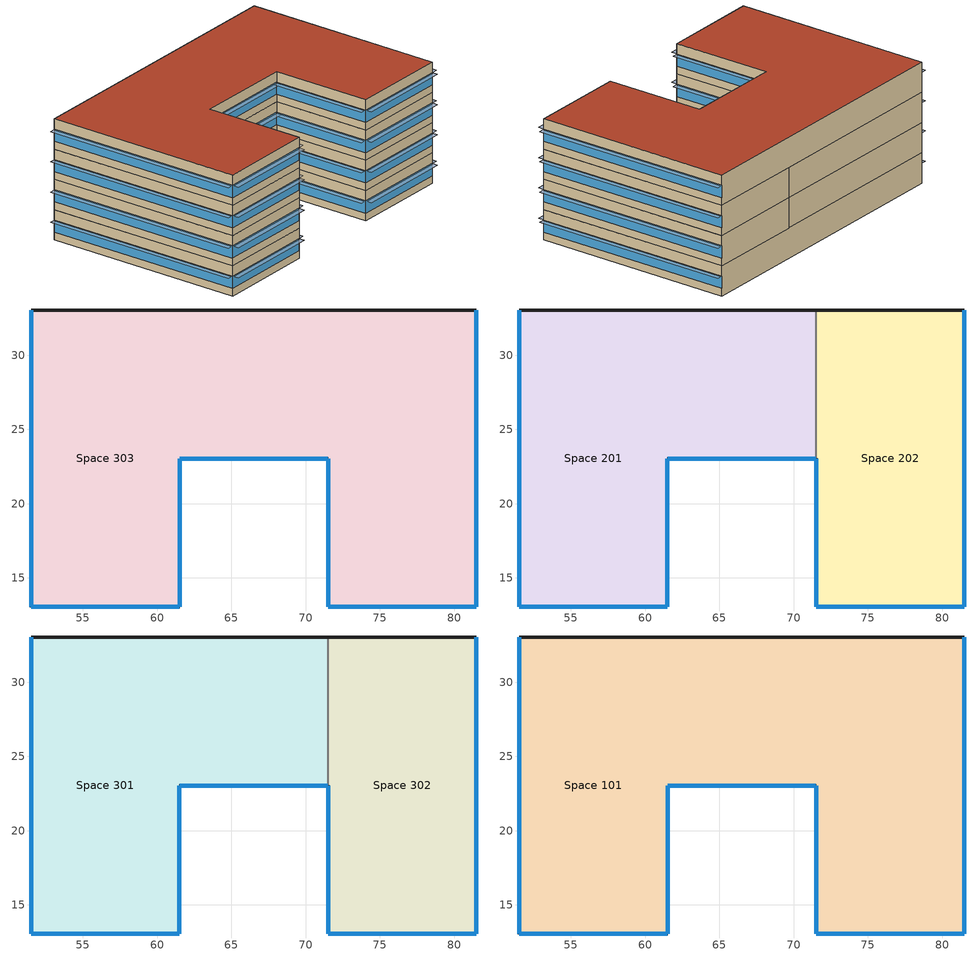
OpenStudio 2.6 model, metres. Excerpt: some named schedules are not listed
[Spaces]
Space 303
 floor ground: 81.5,33.04 81.5,13.04 71.5,13.04 71.5,23.04 61.5,23.04 61.5,13.04 51.5,13.04 51.5,33.04 z0
 wall outside: 51.5,13.04 61.5,13.04 61.5,23.04 71.5,23.04 71.5,13.04 81.5,13.04 81.5,33.04 51.5,33.04 51.5,13.04 z0:3
 window: 51.53,13.04 61.47,13.04 / 71.53,13.04 81.47,13.04 / 61.53,23.04 71.47,23.04 / 71.5,23.01 71.5,13.06 / 61.5,13.06 61.5,23.01 z0.76:1.97; 51.5,33.01 51.5,13.06 / 81.5,13.06 81.5,33.01 z0.76:1.96
 roof outside: 81.5,13.04 81.5,33.04 51.5,33.04 51.5,13.04 61.5,13.04 61.5,23.04 71.5,23.04 71.5,13.04 z3
Space 201
 floor ground: 71.5,33.04 71.5,23.04 61.5,23.04 61.5,13.04 51.5,13.04 51.5,33.04 z3
 wall outside: 71.5,33.04 51.5,33.04 51.5,13.04 61.5,13.04 61.5,23.04 71.5,23.04 z3:6
 wall to Space 202: 71.5,23.04 71.5,33.04 z3:6
 window: 61.53,23.04 71.47,23.04 / 51.53,13.04 61.47,13.04 / 61.5,13.06 61.5,23.01 z3.76:4.97; 51.5,33.01 51.5,13.06 z3.76:4.96
Space 202
 floor ground: 81.5,33.04 81.5,13.04 71.5,13.04 71.5,33.04 z3
 wall outside: 71.5,23.04 71.5,13.04 81.5,13.04 81.5,33.04 71.5,33.04 z3:6
 window: 71.5,23.01 71.5,13.06 / 71.53,13.04 81.47,13.04 z3.76:4.97; 81.5,13.06 81.5,33.01 z3.76:4.96
Space 301
 floor to Space 201: 71.5,33.04 71.5,23.04 61.5,23.04 61.5,13.04 51.5,13.04 51.5,33.04 z6
 wall outside: 71.5,33.04 51.5,33.04 51.5,13.04 61.5,13.04 61.5,23.04 71.5,23.04 z6:9
 wall to Space 302: 71.5,23.04 71.5,33.04 z6:9
 window: 61.53,23.04 71.47,23.04 / 61.5,13.06 61.5,23.01 / 51.53,13.04 61.47,13.04 z6.76:7.97; 51.5,33.01 51.5,13.06 z6.76:7.96
 roof outside: 61.5,13.04 61.5,23.04 71.5,23.04 71.5,33.04 51.5,33.04 51.5,13.04 z9
Space 302
 floor to Space 202: 81.5,33.04 81.5,13.04 71.5,13.04 71.5,33.04 z6
 wall outside: 71.5,23.04 71.5,13.04 81.5,13.04 81.5,33.04 71.5,33.04 z6:9
 window: 81.5,13.06 81.5,33.01 z6.76:7.96; 71.5,23.01 71.5,13.06 / 71.53,13.04 81.47,13.04 z6.76:7.97
 roof outside: 81.5,13.04 81.5,33.04 71.5,33.04 71.5,13.04 z9
Space 101
 floor ground: 81.5,33.04 81.5,13.04 71.5,13.04 71.5,23.04 61.5,23.04 61.5,13.04 51.5,13.04 51.5,33.04 z9
 wall outside: 51.5,13.04 61.5,13.04 61.5,23.04 71.5,23.04 71.5,13.04 81.5,13.04 81.5,33.04 51.5,33.04 51.5,13.04 z9:12
 window: 51.5,33.01 51.5,13.06 / 81.5,13.06 81.5,33.01 z9.76:10.96; 61.5,13.06 61.5,23.01 / 51.53,13.04 61.47,13.04 / 71.53,13.04 81.47,13.04 / 71.5,23.01 71.5,13.06 / 61.53,23.04 71.47,23.04 z9.76:10.97
 roof outside: 71.5,13.04 81.5,13.04 81.5,33.04 51.5,33.04 51.5,13.04 61.5,13.04 61.5,23.04 71.5,23.04 z12
shading: 71.47,22.43 71.47,23.04 61.53,23.04 61.53,22.43 z7.97; 61.47,12.43 61.47,13.04 51.53,13.04 51.53,12.43 z4.97; 61.47,12.43 61.47,13.04 51.53,13.04 51.53,12.43 z10.97; 71.47,22.43 71.47,23.04 61.53,23.04 61.53,22.43 z4.97; 82.1,13.06 82.1,33.01 81.5,33.01 81.5,13.06 z4.96; 51.5,13.06 51.5,33.01 50.9,33.01 50.9,13.06 z10.96; 81.47,12.43 81.47,13.04 71.53,13.04 71.53,12.43 z1.97; 61.47,12.43 61.47,13.04 51.53,13.04 51.53,12.43 z1.97; 71.5,13.06 71.5,23.01 70.9,23.01 70.9,13.06 z4.97; 82.1,13.06 82.1,33.01 81.5,33.01 81.5,13.06 z7.96; 62.1,13.06 62.1,23.01 61.5,23.01 61.5,13.06 z4.97; 62.1,13.06 62.1,23.01 61.5,23.01 61.5,13.06 z10.97; 51.5,13.06 51.5,33.01 50.9,33.01 50.9,13.06 z4.96; 71.5,13.06 71.5,23.01 70.9,23.01 70.9,13.06 z7.97; 81.47,12.43 81.47,13.04 71.53,13.04 71.53,12.43 z4.97; 82.1,13.06 82.1,33.01 81.5,33.01 81.5,13.06 z10.96; 62.1,13.06 62.1,23.01 61.5,23.01 61.5,13.06 z7.97; 61.47,12.43 61.47,13.04 51.53,13.04 51.53,12.43 z7.97; 51.5,13.06 51.5,33.01 50.9,33.01 50.9,13.06 z7.96; 71.47,22.43 71.47,23.04 61.53,23.04 61.53,22.43 z1.97; 81.47,12.43 81.47,13.04 71.53,13.04 71.53,12.43 z7.97; 51.5,13.06 51.5,33.01 50.9,33.01 50.9,13.06 z1.96; 81.47,12.43 81.47,13.04 71.53,13.04 71.53,12.43 z10.97; 71.5,13.06 71.5,23.01 70.9,23.01 70.9,13.06 z10.97; 71.47,22.43 71.47,23.04 61.53,23.04 61.53,22.43 z10.97; 82.1,13.06 82.1,33.01 81.5,33.01 81.5,13.06 z1.96; 71.5,13.06 71.5,23.01 70.9,23.01 70.9,13.06 z1.97; 62.1,13.06 62.1,23.01 61.5,23.01 61.5,13.06 z1.97
[Building]
Building 1: Space Type=189.1-2009 - Office - OpenOffice - CZ4-8; Default Construction Set=189.1-2009 - CZ5 - Office
[Site]
LARNACA: Latitude {deg}=34.88; Longitude {deg}=33.63; Time Zone {hr}=2; Elevation {m}=2
[ClimateZones]
Climate Zone Institution Name 1=ASHRAE; Climate Zone Document Name 1=ANSI/ASHRAE Standard 169; Climate Zone Document Year 1=2006; Climate Zone Institution Name 2=CEC; Climate Zone Document Name 2=California Climate Zone Descriptions; Climate Zone Document Year 2=1995
[DefaultConstructionSet] Interior Partition Construction=Interior Partition
Name | Default Exterior Surface Constructions | Default Interior Surface Constructions | Default Ground Contact Surface Constructions | Default Exterior SubSurface Constructions | Default Interior SubSurface Constructions
189.1-2009 - CZ1 - Office | Default Surface Constructions 1 | Default Surface Constructions 2 | Default Surface Constructions 3 | Default Sub Surface Constructions 1 | Default Sub Surface Constructions 2
189.1-2009 - CZ5 - Office | Default Surface Constructions 13 | Default Surface Constructions 14 | Default Surface Constructions 15 | Default Sub Surface Constructions 9 | Default Sub Surface Constructions 10
[DefaultSurfaceConstructions]
Name | Floor Construction | Wall Construction | Roof Ceiling Construction
Default Surface Constructions 1 | ExtSlabCarpet 4in ClimateZone 1-8 | ASHRAE 189.1-2009 ExtWall Mass ClimateZone 4 | ASHRAE 189.1-2009 ExtRoof IEAD ClimateZone 2-5
Default Surface Constructions 2; Default Surface Constructions 14 | Interior Floor | Interior Wall | Interior Ceiling
Default Surface Constructions 3; Default Surface Constructions 15 | ExtSlabCarpet 4in ClimateZone 1-8 | ExtSlabCarpet 4in ClimateZone 1-8 | ExtSlabCarpet 4in ClimateZone 1-8
Default Surface Constructions 13 | ExtSlabCarpet 4in ClimateZone 1-8 | ASHRAE 189.1-2009 ExtWall Mass ClimateZone 5 | ASHRAE 189.1-2009 ExtRoof IEAD ClimateZone 2-5
[Construction]
ExtSlabCarpet 4in ClimateZone 1-8: MAT-CC05 4 HW CONCRETE, CP02 CARPET PAD
Interior Floor: F16 Acoustic tile, F05 Ceiling air space resistance, M11 100mm lightweight concrete
Interior Wall: G01a 19mm gypsum board, F04 Wall air space resistance, G01a 19mm gypsum board
Interior Ceiling: M11 100mm lightweight concrete, F05 Ceiling air space resistance, F16 Acoustic tile
ASHRAE 189.1-2009 ExtWindow ClimateZone 1: Theoretical Glass [167]
Exterior Door: F08 Metal surface, I01 25mm insulation board
Interior Window: Clear 3mm
Interior Door; Interior Partition: G05 25mm wood
ASHRAE 189.1-2009 ExtRoof IEAD ClimateZone 2-5: Roof Membrane, Roof Insulation [21], Metal Decking
ASHRAE 189.1-2009 ExtWall Mass ClimateZone 4: 1IN Stucco, 8IN Concrete HW, Wall Insulation [37], 1/2IN Gypsum
ASHRAE 189.1-2009 ExtWindow ClimateZone 4-5: Theoretical Glass [207]
ASHRAE 189.1-2009 ExtWall Mass ClimateZone 5: 1IN Stucco, 8IN Concrete HW, Wall Insulation [40], 1/2IN Gypsum
ASHRAE 189.1-2009 ExtWindow ClimateZone 7-8: Theoretical Glass [221]
[Material] Thermal Absorptance=0.9
Name | Roughness | Thickness {m} | Conductivity {W/m-K} | Density {kg/m3} | Specific Heat {J/kg-K} | Solar Absorptance | Visible Absorptance
MAT-CC05 4 HW CONCRETE | Rough | 0.1016 | 1.311 | 2240 | 836.8 | 0.85 | 0.85
1IN Stucco | Smooth | 0.0253 | 0.6918 | 1858 | 837 | 0.92 | 0.92
8IN Concrete HW | MediumRough | 0.2033 | 1.7296 | 2243 | 837 | 0.65 | 0.65
1/2IN Gypsum | Smooth | 0.0127 | 0.16 | 784.9 | 830 | 0.4 | 0.4
Roof Membrane | VeryRough | 0.0095 | 0.16 | 1121.29 | 1460 | 0.7 | 0.7
Metal Decking | MediumSmooth | 0.0015 | 45.006 | 7680 | 418.4 | 0.6 | 0.6
F16 Acoustic tile | MediumSmooth | 0.0191 | 0.06 | 368 | 590 | 0.3 | 0.3
M11 100mm lightweight concrete | MediumRough | 0.1016 | 0.53 | 1280 | 840 | 0.5 | 0.5
G01a 19mm gypsum board | MediumSmooth | 0.019 | 0.16 | 800 | 1090 | 0.4 | 0.4
F08 Metal surface | Smooth | 0.0008 | 45.28 | 7824 | 500 | 0.7 | 0.7
I01 25mm insulation board | MediumRough | 0.0254 | 0.03 | 43 | 1210 | 0.6 | 0.6
G05 25mm wood | MediumSmooth | 0.0254 | 0.15 | 608 | 1630 | 0.5 | 0.5
Roof Insulation [21] | MediumRough | 0.2105 | 0.049 | 265 | 836.8 | 0.7 | 0.7
Wall Insulation [37] | MediumRough | 0.0681 | 0.0432 | 91 | 837 | 0.5 | 0.5
Wall Insulation [40] | MediumRough | 0.0794 | 0.0432 | 91 | 837 | 0.5 | 0.5
[Material:NoMass]
CP02 CARPET PAD: Roughness=Smooth; Thermal Resistance {m2-K/W}=0.1; Thermal Absorptance=0.9; Solar Absorptance=0.8; Visible Absorptance=0.8
[Material:AirGap]
Name | Thermal Resistance {m2-K/W}
F05 Ceiling air space resistance | 0.18
F04 Wall air space resistance | 0.15
[DefaultSubSurfaceConstructions]
Name | Fixed Window Construction | Operable Window Construction | Door Construction | Tubular Daylight Dome Construction | Tubular Daylight Diffuser Construction
Default Sub Surface Constructions 1 | ASHRAE 189.1-2009 ExtWindow ClimateZone 1 | ASHRAE 189.1-2009 ExtWindow ClimateZone 7-8 | Exterior Door | Interior Window | Interior Window
Default Sub Surface Constructions 2; Default Sub Surface Constructions 10 | Interior Window | Interior Window | Interior Door
Default Sub Surface Constructions 9 | ASHRAE 189.1-2009 ExtWindow ClimateZone 4-5 | ASHRAE 189.1-2009 ExtWindow ClimateZone 4-5 | Exterior Door | Interior Window | Interior Window
[WindowMaterial:Glazing] Optical Data Type=SpectralAverage; Thickness {m}=0.003; Back Side Solar Reflectance at Normal Incidence=0; Back Side Visible Reflectance at Normal Incidence=0; Infrared Transmittance at Normal Incidence=0; Dirt Correction Factor for Solar and Visible Transmittance=1; Solar Diffusing=No
Name | Solar Transmittance at Normal Incidence | Front Side Solar Reflectance at Normal Incidence | Visible Transmittance at Normal Incidence | Front Side Visible Reflectance at Normal Incidence | Front Side Infrared Hemispherical Emissivity | Back Side Infrared Hemispherical Emissivity | Conductivity {W/m-K}
Theoretical Glass [167] | 0.2374 | 0.7126 | 0.2512 | 0.6988 | 0.985 | 0.985 | 2.1073
Clear 3mm | 0.837 | 0.075 | 0.898 | 0.081 | 0.84 | 0.84 | 0.9
Theoretical Glass [207] | 0.3311 | 0.6189 | 0.44 | 0.51 | 0.9 | 0.9 | 0.0133
Theoretical Glass [221] | 0.4296 | 0.5204 | 0.4503 | 0.4997 | 0.9 | 0.9 | 0.0089
[WindowMaterial:Blind]
Window Material Blind 1: Slat Width {m}=0.025; Slat Separation {m}=0.01875; Front Side Slat Beam Solar Reflectance=0.5; Back Side Slat Beam Solar Reflectance=0.5; Front Side Slat Diffuse Solar Reflectance=0.5; Back Side Slat Diffuse Solar Reflectance=0.5; Slat Beam Visible Transmittance=0
[SpaceType] Standards Building Type=Office
Name | Default Schedule Set | Design Specification Outdoor Air Object | Standards Space Type
189.1-2009 - Office - Conference - CZ1-3 | 189.1-2009 - Office - Conference - CZ1-3 Schedule Set | 189.1-2009 - Office - Conference - CZ1-3 Ventilation | Conference
189.1-2009 - Office - IT_Room - CZ1-3 | 189.1-2009 - Office - IT_Room - CZ1-3 Schedule Set | 189.1-2009 - Office - IT_Room - CZ1-3 Ventilation | IT_Room
189.1-2009 - Office - Lobby - CZ1-3 | 189.1-2009 - Office - Lobby - CZ1-3 Schedule Set | 189.1-2009 - Office - Lobby - CZ1-3 Ventilation | Lobby
189.1-2009 - Office - OpenOffice - CZ1-3 | 189.1-2009 - Office - OpenOffice - CZ1-3 Schedule Set | 189.1-2009 - Office - OpenOffice - CZ1-3 Ventilation | OpenOffice
189.1-2009 - Office - PrintRoom - CZ1-3 | 189.1-2009 - Office - PrintRoom - CZ1-3 Schedule Set | 189.1-2009 - Office - PrintRoom - CZ1-3 Ventilation | PrintRoom
189.1-2009 - Office - OpenOffice - CZ4-8 | 189.1-2009 - Office - OpenOffice - CZ4-8 Schedule Set | 189.1-2009 - Office - OpenOffice - CZ4-8 Ventilation | OpenOffice
[DefaultScheduleSet] People Activity Level Schedule=Office Activity; Lighting Schedule=Office Bldg Light; Electric Equipment Schedule=Office Bldg Equip; Infiltration Schedule=Office Infil Quarter On
Name | Number of People Schedule
189.1-2009 - Office - Conference - CZ1-3 Schedule Set; 189.1-2009 - Office - IT_Room - CZ1-3 Schedule Set; 189.1-2009 - Office - Lobby - CZ1-3 Schedule Set; 189.1-2009 - Office - PrintRoom - CZ1-3 Schedule Set | Office Misc Occ
189.1-2009 - Office - OpenOffice - CZ1-3 Schedule Set; 189.1-2009 - Office - OpenOffice - CZ4-8 Schedule Set | Office Work Occ
[Lights:Definition] Design Level Calculation Method=Watts/Area
Name | Watts per Space Floor Area {W/m2}
189.1-2009 - Office - Conference - CZ1-3 Lights Definition; 189.1-2009 - Office - Lobby - CZ1-3 Lights Definition | 12.5938
189.1-2009 - Office - IT_Room - CZ1-3 Lights Definition; 189.1-2009 - Office - OpenOffice - CZ1-3 Lights Definition; 189.1-2009 - Office - PrintRoom - CZ1-3 Lights Definition; 189.1-2009 - Office - OpenOffice - CZ4-8 Lights Definition | 10.6563
[Lights]
Name | Lights Definition | Space or SpaceType
189.1-2009 - Office - Conference - CZ1-3 Lights | 189.1-2009 - Office - Conference - CZ1-3 Lights Definition | 189.1-2009 - Office - Conference - CZ1-3
189.1-2009 - Office - IT_Room - CZ1-3 Lights | 189.1-2009 - Office - IT_Room - CZ1-3 Lights Definition | 189.1-2009 - Office - IT_Room - CZ1-3
189.1-2009 - Office - Lobby - CZ1-3 Lights | 189.1-2009 - Office - Lobby - CZ1-3 Lights Definition | 189.1-2009 - Office - Lobby - CZ1-3
189.1-2009 - Office - OpenOffice - CZ1-3 Lights | 189.1-2009 - Office - OpenOffice - CZ1-3 Lights Definition | 189.1-2009 - Office - OpenOffice - CZ1-3
189.1-2009 - Office - PrintRoom - CZ1-3 Lights | 189.1-2009 - Office - PrintRoom - CZ1-3 Lights Definition | 189.1-2009 - Office - PrintRoom - CZ1-3
189.1-2009 - Office - OpenOffice - CZ4-8 Lights | 189.1-2009 - Office - OpenOffice - CZ4-8 Lights Definition | 189.1-2009 - Office - OpenOffice - CZ4-8
[DesignSpecification:OutdoorAir] Outdoor Air Method=Sum
Name | Outdoor Air Flow per Person {m3/s-person} | Outdoor Air Flow per Floor Area {m3/s-m2}
189.1-2009 - Office - Conference - CZ1-3 Ventilation; 189.1-2009 - Office - OpenOffice - CZ1-3 Ventilation; 189.1-2009 - Office - OpenOffice - CZ4-8 Ventilation | 0.00943895
189.1-2009 - Office - IT_Room - CZ1-3 Ventilation; 189.1-2009 - Office - PrintRoom - CZ1-3 Ventilation |  | 0.000254
189.1-2009 - Office - Lobby - CZ1-3 Ventilation | 0.00707921
[People:Definition] Number of People Calculation Method=People/Area; Fraction Radiant=0.3
Name | People per Space Floor Area {person/m2}
189.1-2009 - Office - Conference - CZ1-3 People Definition | 0.538196
189.1-2009 - Office - IT_Room - CZ1-3 People Definition | 0.0538196
189.1-2009 - Office - Lobby - CZ1-3 People Definition; 189.1-2009 - Office - PrintRoom - CZ1-3 People Definition | 0.107639
189.1-2009 - Office - OpenOffice - CZ1-3 People Definition; 189.1-2009 - Office - OpenOffice - CZ4-8 People Definition | 0.0565105
[People]
Name | People Definition | Space or SpaceType
189.1-2009 - Office - Conference - CZ1-3 People | 189.1-2009 - Office - Conference - CZ1-3 People Definition | 189.1-2009 - Office - Conference - CZ1-3
189.1-2009 - Office - IT_Room - CZ1-3 People | 189.1-2009 - Office - IT_Room - CZ1-3 People Definition | 189.1-2009 - Office - IT_Room - CZ1-3
189.1-2009 - Office - Lobby - CZ1-3 People | 189.1-2009 - Office - Lobby - CZ1-3 People Definition | 189.1-2009 - Office - Lobby - CZ1-3
189.1-2009 - Office - OpenOffice - CZ1-3 People | 189.1-2009 - Office - OpenOffice - CZ1-3 People Definition | 189.1-2009 - Office - OpenOffice - CZ1-3
189.1-2009 - Office - PrintRoom - CZ1-3 People | 189.1-2009 - Office - PrintRoom - CZ1-3 People Definition | 189.1-2009 - Office - PrintRoom - CZ1-3
189.1-2009 - Office - OpenOffice - CZ4-8 People | 189.1-2009 - Office - OpenOffice - CZ4-8 People Definition | 189.1-2009 - Office - OpenOffice - CZ4-8
[SpaceInfiltration:DesignFlowRate] Design Flow Rate Calculation Method=Flow/ExteriorArea
Name | Space or SpaceType | Flow per Exterior Surface Area {m3/s-m2}
189.1-2009 - Office - Conference - CZ1-3 Infiltration | 189.1-2009 - Office - Conference - CZ1-3 | 0.00030226
189.1-2009 - Office - IT_Room - CZ1-3 Infiltration | 189.1-2009 - Office - IT_Room - CZ1-3 | 0.00030226
189.1-2009 - Office - Lobby - CZ1-3 Infiltration | 189.1-2009 - Office - Lobby - CZ1-3 | 0.00030226
189.1-2009 - Office - OpenOffice - CZ1-3 Infiltration | 189.1-2009 - Office - OpenOffice - CZ1-3 | 0.00030226
189.1-2009 - Office - PrintRoom - CZ1-3 Infiltration | 189.1-2009 - Office - PrintRoom - CZ1-3 | 0.00030226
189.1-2009 - Office - OpenOffice - CZ4-8 Infiltration | 189.1-2009 - Office - OpenOffice - CZ4-8 | 0.000226568
[ElectricEquipment:Definition] Design Level Calculation Method=Watts/Area
Name | Watts per Space Floor Area {W/m2}
189.1-2009 - Office - Conference - CZ1-3 Electric Equipment Definition | 3.98265
189.1-2009 - Office - IT_Room - CZ1-3 Electric Equipment Definition | 16.7917
189.1-2009 - Office - Lobby - CZ1-3 Electric Equipment Definition | 0.753474
189.1-2009 - Office - OpenOffice - CZ1-3 Electric Equipment Definition; 189.1-2009 - Office - OpenOffice - CZ4-8 Electric Equipment Definition | 7.64238
189.1-2009 - Office - PrintRoom - CZ1-3 Electric Equipment Definition | 30.0313
[ElectricEquipment]
Name | Electric Equipment Definition | Space or SpaceType
189.1-2009 - Office - Conference - CZ1-3 Electric Equipment | 189.1-2009 - Office - Conference - CZ1-3 Electric Equipment Definition | 189.1-2009 - Office - Conference - CZ1-3
189.1-2009 - Office - IT_Room - CZ1-3 Electric Equipment | 189.1-2009 - Office - IT_Room - CZ1-3 Electric Equipment Definition | 189.1-2009 - Office - IT_Room - CZ1-3
189.1-2009 - Office - Lobby - CZ1-3 Electric Equipment | 189.1-2009 - Office - Lobby - CZ1-3 Electric Equipment Definition | 189.1-2009 - Office - Lobby - CZ1-3
189.1-2009 - Office - OpenOffice - CZ1-3 Electric Equipment | 189.1-2009 - Office - OpenOffice - CZ1-3 Electric Equipment Definition | 189.1-2009 - Office - OpenOffice - CZ1-3
189.1-2009 - Office - PrintRoom - CZ1-3 Electric Equipment | 189.1-2009 - Office - PrintRoom - CZ1-3 Electric Equipment Definition | 189.1-2009 - Office - PrintRoom - CZ1-3
189.1-2009 - Office - OpenOffice - CZ4-8 Electric Equipment | 189.1-2009 - Office - OpenOffice - CZ4-8 Electric Equipment Definition | 189.1-2009 - Office - OpenOffice - CZ4-8
[ThermostatSetpoint:DualSetpoint] Heating Setpoint Temperature Schedule=Medium Office HtgSetp; Cooling Setpoint Temperature Schedule=Medium Office ClgSetp
Thermal Zone 1 Thermostat; Thermal Zone 2 Thermostat; Thermal Zone 3 Thermostat; Thermal Zone 4 Thermostat; Thermal Zone 5 Thermostat; Thermal Zone 6 Thermostat
[ShadingControl]
Shading Control 1: Shading Type=InteriorBlind; Shading Device Material=Window Material Blind 1
[BuildingStory] Nominal Floor to Floor Height {m}=3
Name | Nominal Z Coordinate {m}
Building Story 1; Building Story 5 | 0
Building Story 2; Building Story 6 | 3
Building Story 3 | 6
Building Story 4 | 9
[Space] Default Construction Set=189.1-2009 - CZ1 - Office
Name | Space Type | Building Story | Thermal Zone
Space 201 | 189.1-2009 - Office - OpenOffice - CZ1-3 | Building Story 2 | Thermal Zone 2
Space 202 | 189.1-2009 - Office - IT_Room - CZ1-3 | Building Story 2 | Thermal Zone 3
Space 301 | 189.1-2009 - Office - OpenOffice - CZ1-3 | Building Story 3 | Thermal Zone 4
Space 302 | 189.1-2009 - Office - PrintRoom - CZ1-3 | Building Story 3 | Thermal Zone 5
Space 101 | 189.1-2009 - Office - Conference - CZ1-3 | Building Story 4 | Thermal Zone 6
Space 303 | 189.1-2009 - Office - Lobby - CZ1-3 | Building Story 1 | Thermal Zone 1
[ThermalZone] Use Ideal Air Loads=Yes
Name | Thermostat
Thermal Zone 1 | Thermal Zone 1 Thermostat
Thermal Zone 2 | Thermal Zone 2 Thermostat
Thermal Zone 3 | Thermal Zone 3 Thermostat
Thermal Zone 4 | Thermal Zone 4 Thermostat
Thermal Zone 5 | Thermal Zone 5 Thermostat
Thermal Zone 6 | Thermal Zone 6 Thermostat
[Sizing:Zone] Zone Cooling Design Supply Air Temperature Input Method=SupplyAirTemperature; Zone Cooling Design Supply Air Temperature {C}=14; Zone Cooling Design Supply Air Temperature Difference {deltaC}=11.11; Zone Heating Design Supply Air Temperature Input Method=SupplyAirTemperature; Zone Heating Design Supply Air Temperature {C}=40; Zone Heating Design Supply Air Temperature Difference {deltaC}=11.11; Zone Cooling Design Supply Air Humidity Ratio {kg-H2O/kg-air}=0.0085; Zone Heating Design Supply Air Humidity Ratio {kg-H2O/kg-air}=0.008; Cooling Design Air Flow Method=DesignDay; Heating Design Air Flow Method=DesignDay; Account for Dedicated Outdoor Air System=No; Dedicated Outdoor Air System Control Strategy=NeutralSupplyAir; Dedicated Outdoor Air Low Setpoint Temperature for Design {C}=autosize; Dedicated Outdoor Air High Setpoint Temperature for Design {C}=autosize
Thermal Zone 1; Thermal Zone 2; Thermal Zone 3; Thermal Zone 4; Thermal Zone 5; Thermal Zone 6
[Schedule:Ruleset]
Name | Default Day Schedule | Summer Design Day Schedule | Winter Design Day Schedule
Office Bldg Light | Office Bldg Light Default Schedule | Office Bldg Light Summer Design Day | Office Bldg Light Winter Design Day
Office Misc Occ | Office Bldg Occ Default Schedule 1 | Office Bldg Occ Summer Design Day 1 | Office Bldg Occ Winter Design Day 1
Office Activity | Office Activity Default Schedule | Office Activity Summer Design Day | Office Activity Winter Design Day
Office Infil Quarter On | Office Infil Quarter On Default Schedule | Office Infil Quarter On Summer Design Day | Office Infil Quarter On Winter Design Day
Office Bldg Equip | Office Bldg Equip Default Schedule | Office Bldg Equip Summer Design Day | Office Bldg Equip Winter Design Day
Medium Office HtgSetp | Medium Office HtgSetp Default Schedule | Medium Office HtgSetp Summer Design Day | Medium Office HtgSetp Winter Design Day
Medium Office ClgSetp | Medium Office ClgSetp Default Schedule | Medium Office ClgSetp Summer Design Day | Medium Office ClgSetp Winter Design Day
Office Work Occ | Office Bldg Occ Default Schedule | Office Bldg Occ Summer Design Day | Office Bldg Occ Winter Design Day
[Schedule:Day]
Office Bldg Occ Default Schedule: 6, 0, 0, 7, 0, 0.1, 8, 0, 0.2, 12, 0, 0.85, 13, 0, 0.5, 17, 0, 0.85, 18, 0, 0.7, 20, 0, 0.4, 22, 0, 0.1, 24, 0, 0.05
Office Bldg Occ Summer Design Day: 6, 0, 0, 22, 0, 1, 24, 0, 0.05
Office Bldg Occ Winter Design Day: 24, 0, 0
[Schedule:Rule] Schedule Ruleset=Office Work Occ; Apply Monday=No; Apply Tuesday=No; Apply Wednesday=No; Apply Thursday=No; Apply Friday=No; Date Specification Type=DateRange; Start Month=1; Start Day=1; End Month=12; End Day=31
Name | Rule Order | Day Schedule | Apply Sunday | Apply Saturday
Office Work Occ Rule 1 | 0 | Office Bldg Occ Rule 1 Day Schedule | Yes | No
Office Work Occ Rule 2 | 1 | Office Bldg Occ Rule 2 Day Schedule | No | Yes
